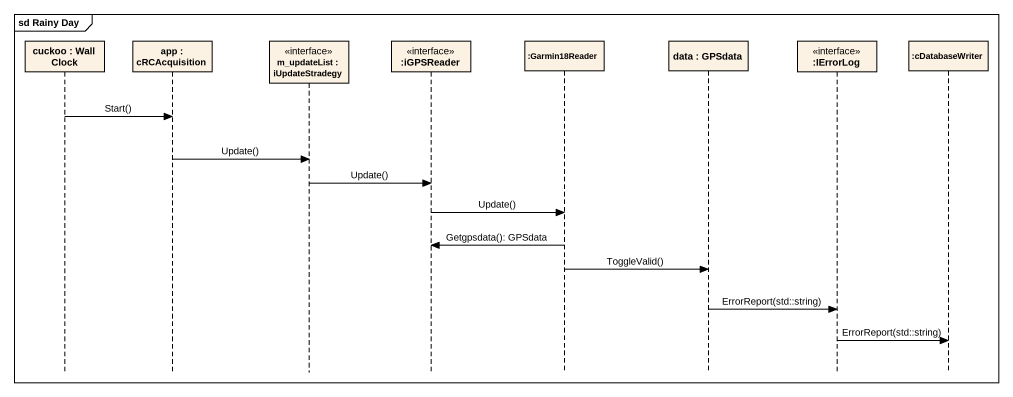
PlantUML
@startuml
mainframe sd Rainy Day
hide footbox
participant "cuckoo : Wall Clock" as cuckoo
participant "app : cRCAcquisition" as app
participant "m_updateList : iUpdateStradegy" as m_updateList <<interface>>
participant ":iGPSReader" as iGPSReader <<interface>>
participant ":Garmin18Reader" as Garmin18Reader
participant "data : GPSdata" as data
participant ":IErrorLog" as IErrorLog <<interface>>
participant ":cDatabaseWriter" as cDatabaseWriter

cuckoo -> app : Start()
app -> m_updateList : Update()
m_updateList -> iGPSReader : Update()
iGPSReader -> Garmin18Reader : Update()
Garmin18Reader -> iGPSReader : Getgpsdata(): GPSdata
Garmin18Reader -> data : ToggleValid()
data -> IErrorLog : ErrorReport(std::string)
IErrorLog -> cDatabaseWriter : ErrorReport(std::string)
@enduml
